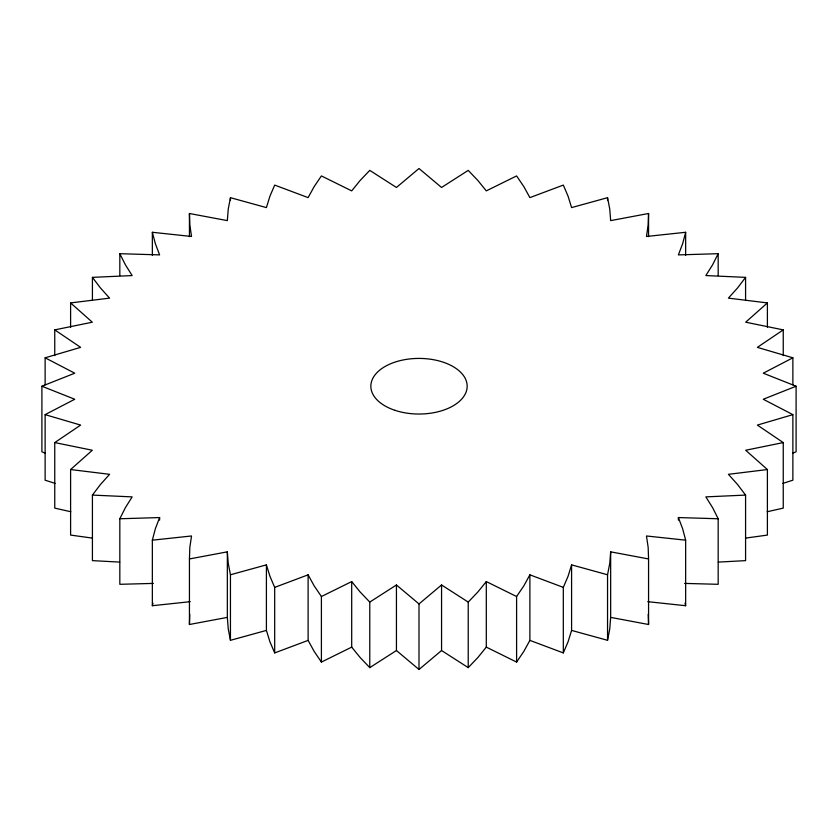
<?xml version="1.0" encoding="UTF-8"?>
<svg xmlns="http://www.w3.org/2000/svg" width="838" height="838" viewBox="0 0 838 838"><rect width="100%" height="100%" fill="white"/><g stroke="black" fill="none" stroke-linecap="round" stroke-linejoin="round"><path stroke-width="1.26" d="M189.44 558.956L227.339 551.833L227.339 617.386L189.44 624.499L189.44 558.956L189.828 547.444L191.535 535.974L152.348 540.175L152.348 605.717L190.236 601.684M189.44 624.499L189.786 614.264M189.44 236.63L189.44 213.501L227.339 220.614L228.24 209.123L230.45 197.684L266.411 207.594L269.909 196.26L274.686 185.083L308.112 197.621L314.135 186.654L321.404 175.928L351.698 190.875L360.151 180.453L369.778 170.376L396.437 187.471L419 168.511L441.563 187.471L468.222 170.376L477.849 180.453L486.302 190.875L516.596 175.928L523.865 186.654L529.888 197.621L563.314 185.083L568.091 196.26L571.589 207.594L607.55 197.684L609.76 209.123L610.661 220.614L648.56 213.501L648.172 225.013L646.465 236.473L685.652 232.283L685.652 255.412M610.661 551.833L610.661 617.386L648.56 624.499L648.56 558.956L610.661 551.833L609.76 563.335L607.55 574.774L607.55 640.316L571.589 630.406L571.589 564.864L607.55 574.774M610.661 617.386L609.76 628.877L607.55 640.316M152.348 540.175L155.344 528.799L159.618 517.559L119.824 518.764L119.824 584.306L153.417 583.405M152.348 605.717L153.019 603.192M685.652 232.283L682.656 243.659L678.382 254.899L718.176 253.694L718.176 275.534M571.589 564.864L568.091 576.198L563.314 587.375L563.314 652.917L529.888 640.379L529.888 574.837L563.314 587.375M571.589 630.406L568.091 641.74L563.314 652.917M119.824 518.764L125.365 507.713L132.153 496.882L92.421 495.09L92.421 560.632L119.708 562.099M718.176 253.694L712.635 264.745L705.847 275.566L745.579 277.368L745.579 300.507M529.888 574.837L523.865 585.804L516.596 596.53L516.596 662.072L486.302 647.125L486.302 581.582L516.596 596.53M529.888 640.379L523.865 651.346L516.596 662.072M92.421 495.09L100.413 484.542L109.589 474.318L70.602 469.542L70.602 535.084L92.41 538.101M745.579 277.368L737.587 287.916L728.411 298.129L767.399 302.916L767.399 327.333M486.302 581.582L477.849 592.005L468.222 602.082L468.222 667.624L441.563 650.529L441.563 584.976L468.222 602.082M486.302 647.125L477.849 657.547L468.222 667.624M70.602 469.542L92.316 450.247L54.753 442.579L54.753 508.121L70.842 511.756M767.399 302.916L745.684 322.201L783.247 329.879L783.247 355.584M441.563 584.976L419 603.947L419 669.489L441.563 650.529M54.753 442.579L80.637 425.086L45.126 414.642L45.126 480.195L55.099 483.369M783.247 329.879L757.363 347.372L792.874 357.805L792.874 384.799M396.437 584.976L369.778 602.082L369.778 667.624L396.437 650.529L396.437 584.976L419 603.947M45.126 414.642L74.75 399.255L41.9 386.224L41.9 451.776L45.336 453.232M792.874 357.805L763.25 373.203L796.1 386.224L796.1 451.776L792.664 453.232M351.698 581.582L321.404 596.53L321.404 662.072L351.698 647.125L351.698 581.582L360.151 592.005L369.778 602.082M41.9 386.224L74.75 373.203L45.126 357.805L45.126 384.799M796.1 386.224L763.25 399.255L792.874 414.642L792.874 480.195L782.902 483.369M308.112 574.837L274.686 587.375L274.686 652.917L308.112 640.379L308.112 574.837L314.135 585.804L321.404 596.53M45.126 357.805L80.637 347.372L54.753 329.879L54.753 355.584M792.874 414.642L757.363 425.086L783.247 442.579L783.247 508.121L767.158 511.756M266.411 564.864L230.45 574.774L230.45 640.316L266.411 630.406L266.411 564.864L269.909 576.198L274.686 587.375M54.753 329.879L92.316 322.201L70.602 302.916L109.589 298.129L100.413 287.916L92.421 277.368L132.153 275.566L125.365 264.745L119.824 253.694L159.618 254.899L155.344 243.659L152.348 232.283L191.535 236.473L189.828 225.013L189.44 213.501M783.247 442.579L745.684 450.247L767.399 469.542L767.399 535.084L745.59 538.101M767.399 469.542L728.411 474.318L737.587 484.542L745.579 495.09L745.579 560.632L718.292 562.099M745.579 495.09L705.847 496.882L712.635 507.713L718.176 518.764L718.176 584.306L684.583 583.405M718.176 518.764L678.382 517.559L678.382 520.126M647.764 601.684L685.652 605.717L685.652 540.175L646.465 535.974L648.172 547.444L648.56 558.956M419 669.489L396.437 650.529M369.778 667.624L360.151 657.547L351.698 647.125M321.404 662.072L314.135 651.346L308.112 640.379M274.686 652.917L269.909 641.74L266.411 630.406M678.382 517.559L682.656 528.799L685.652 540.175M684.981 603.192L685.652 605.717M230.45 574.774L228.24 563.335L227.339 551.833M230.45 640.316L228.24 628.877L227.339 617.386M648.214 614.264L648.56 624.499M648.56 213.501L648.56 236.63M607.55 197.684L607.55 200.251M230.45 197.684L230.45 200.251M159.618 517.559L159.618 520.126M152.348 232.283L152.348 255.412M119.824 253.694L119.824 275.534M92.421 277.368L92.421 300.507M70.602 302.916L70.602 327.333M394.918 410.306A48.164 27.811 0 0 0 467.164 386.224A48.164 27.811 0 0 0 394.918 362.142A48.164 27.811 0 0 0 394.918 410.306"/></g></svg>
